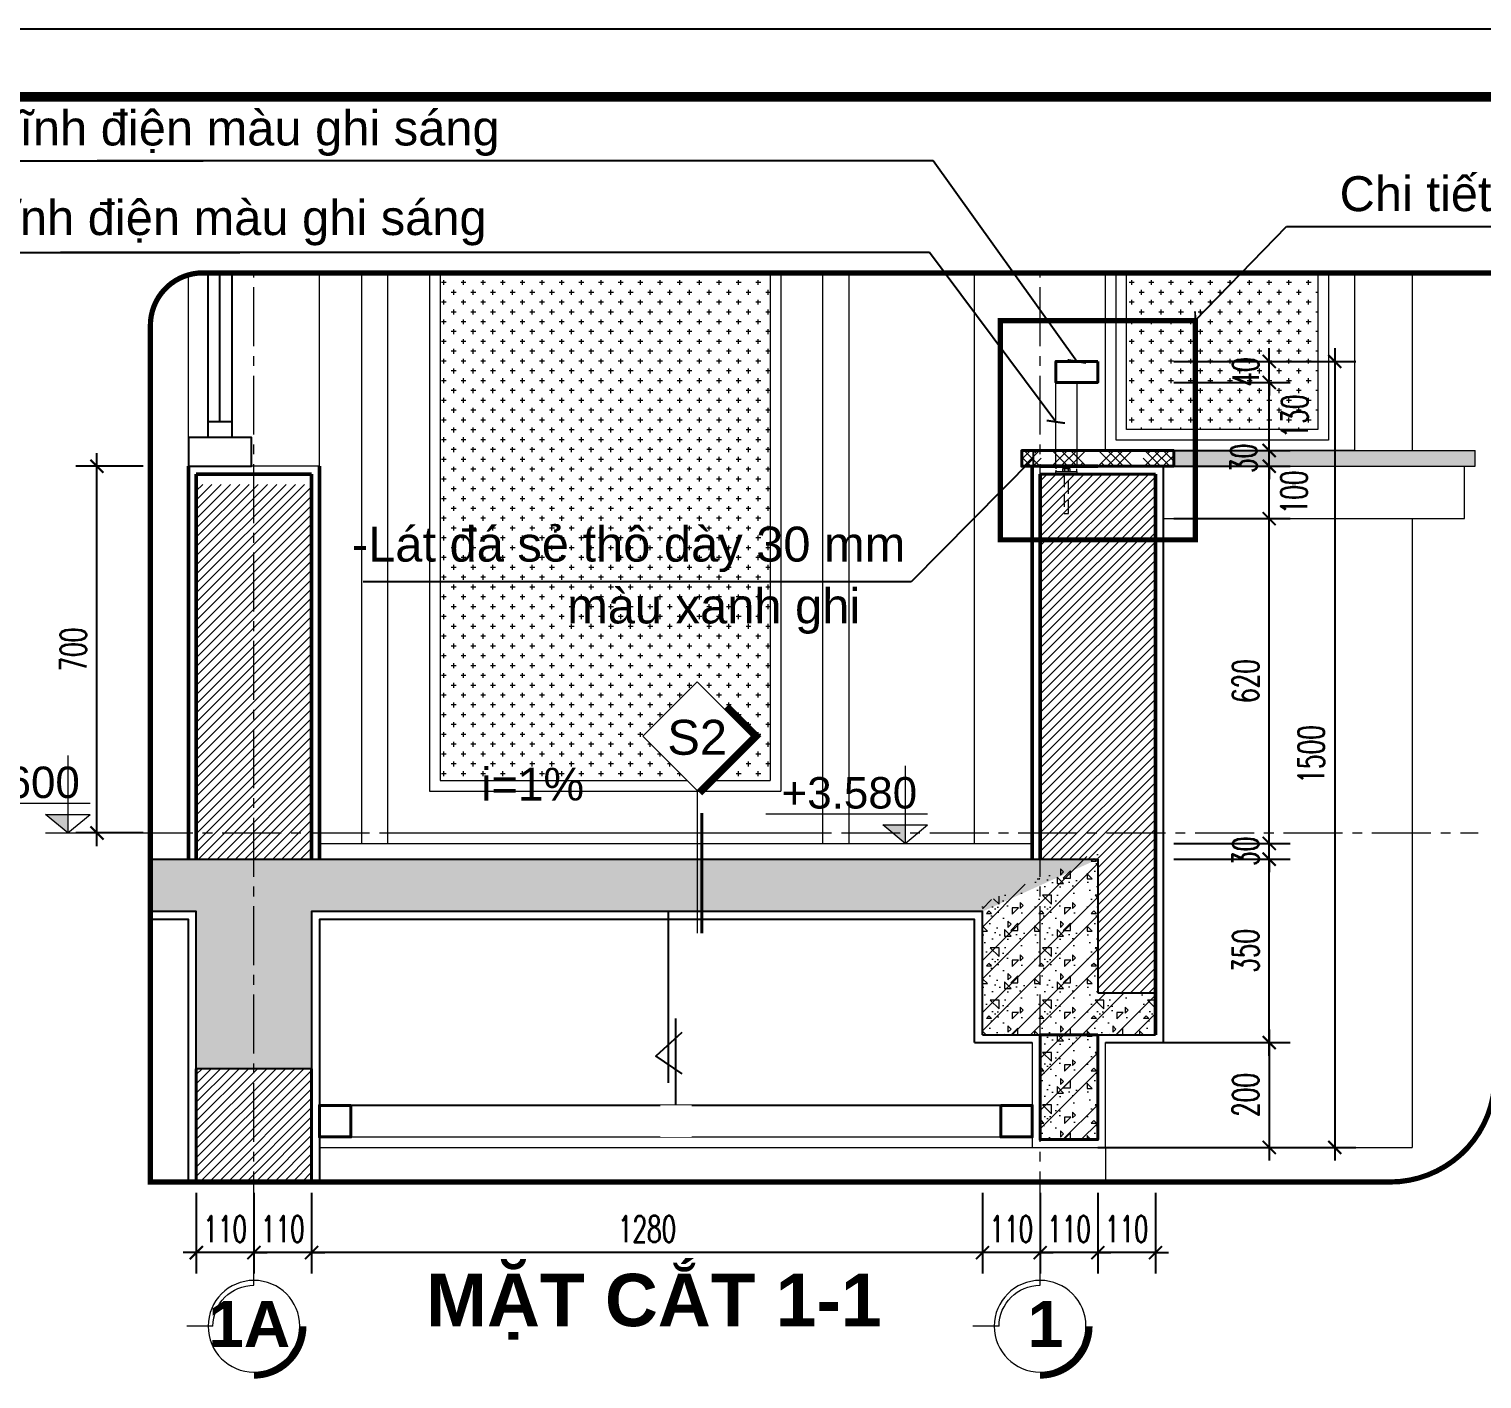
# Model space of a CAD drawing. Header units: millimetres. Extents: x -229618 to 2906, y -178063 to 96806.
# Drawn here: x -80811 to -78039, y -51577 to -49001 of the extents above; entities that cross this region are included whole.
import ezdxf
from ezdxf.enums import TextEntityAlignment as Align

# ---------------------------------------------------------------- set-up
doc = ezdxf.new("R2010")
doc.units = ezdxf.units.MM
doc.header["$LTSCALE"] = 200
doc.header["$MEASUREMENT"] = 0
doc.set_wipeout_variables(frame=1)
doc.header["$PDMODE"] = 3
doc.header["$PDSIZE"] = 50
doc.linetypes.add('CENTER2', pattern=[1.125, 0.75, -0.125, 0.125, -0.125])
doc.linetypes.add('DASHED2', pattern=[0.375, 0.25, -0.125])
doc.layers.get('0').update_dxf_attribs({"color": 95, "linetype": 'CONTINUOUS'})
doc.layers.get('DEFPOINTS').update_dxf_attribs({"linetype": 'CONTINUOUS'})
for name, color, linetype, lineweight in [('A-Glaz', 151, 'CONTINUOUS', 25), ('A-Wall', 1, 'CONTINUOUS', 50), ('cat', 1, 'CONTINUOUS', 40), ('hatch', 250, 'CONTINUOUS', 5), ('khuat', 8, 'DASHED2', 15), ('nho', 252, 'CONTINUOUS', 15), ('thay', 7, 'CONTINUOUS', 18), ('tim', 18, 'CENTER2', 9)]:
    doc.layers.add(name, color=color, linetype=linetype, lineweight=lineweight)
for name, color, linetype in [('DIM', 251, 'CONTINUOUS'), ('KHUNGTEN', 7, 'CONTINUOUS'), ('Net manh', 251, 'CONTINUOUS'), ('TEXT', 33, 'CONTINUOUS')]:
    doc.layers.add(name, color=color, linetype=linetype)
doc.layers.add('in', color=203, linetype='CONTINUOUS', lineweight=5, plot=False)
doc.styles.add('Aria H B iso', font='Vharialb_0.ttf')
doc.styles.add('Arial iso', font='vnarial_0.ttf')
doc.styles.add('Arial N  iso', font='vnarialn_0.ttf')
doc.styles.add('CHU HOA Day', font='Vharial_0.ttf')
doc.styles.add('Scale', font='vnsimli.shx', dxfattribs={"width": 0.65, "bigfont": 'bigfont.shx'})
doc.dimstyles.new('Scale', dxfattribs={"dimscale": 75, "dimtxt": 2, "dimasz": 1, "dimexe": 1.6, "dimexo": 0, "dimgap": 0.8, "dimtad": 1, "dimdec": 0, "dimzin": 0, "dimdsep": 46, "dimtxsty": 'Scale', "dimblk": 'ARCHTICK', "dimcen": 0.1, "dimdle": 1, "dimclrd": 256, "dimclre": 256, "dimclrt": 3, "dimadec": 0, "dimazin": 0, "dimtfac": 1, "dimtdec": 0, "dimtix": 1, "dimtmove": 2, "dimatfit": 3, "dimldrblk": 'ARCHTICK', "dimfxl": 0, "dimtolj": 1, "dimtzin": 0, "dimarcsym": 0})
pattern_1 = [(0, (83.29, 12.83), (0, 100), [0, -100]), (0, (12.65, 56.06), (0, 100), [0, -100]), (0, (15.78, 38.46), (0, 100), [0, -100]), (0, (51, 46.67), (0, 100), [0, -100]), (0, (32.02, 75.43), (0, 100), [0, -100]), (0, (26.93, 62.72), (0, 100), [0, -100]), (0, (35.94, 84.04), (0, 100), [0, -100]), (0, (22.04, 92.45), (0, 100), [0, -100]), (0, (41.22, 70.54), (0, 100), [0, -100]), (0, (9.13, 70.93), (0, 100), [0, -100]), (0, (73.12, 71.32), (0, 100), [0, -100]), (0, (87.6, 74.06), (0, 100), [0, -100]), (0, (80.16, 63.89), (0, 100), [0, -100]), (0, (82.32, 50.2), (0, 100), [0, -100]), (0, (56.29, 62.13), (0, 100), [0, -100]), (0, (55.51, 34.55), (0, 100), [0, -100]), (0, (55.51, 25.94), (0, 100), [0, -100]), (0, (8.15, 23.98), (0, 100), [0, -100]), (0, (47.68, 35.72), (0, 100), [0, -100]), (0, (48.07, 2.46), (0, 100), [0, -100]), (0, (37.31, 23.79), (0, 100), [0, -100]), (0, (38.09, 14), (0, 100), [0, -100]), (0, (25.17, 6.77), (0, 100), [0, -100]), (0, (31.83, 20.07), (0, 100), [0, -100]), (0, (27.13, 24.18), (0, 100), [0, -100]), (45, (79.99, 21.105), (8e-15, 100.00003), [8, -133.4214]), (135, (85.65, 26.76), (-100.00003, 8e-15), [8, -133.4214]), (270, (79.99, 32.42), (100, -2e-14), [11.3137, -88.6863]), (180, (76.52, 22.38), (-1e-14, -100), [12, -88]), (270, (64.52, 22.38), (100, -2e-14), [12, -88]), (45, (64.52, 10.38), (8e-15, 100.00003), [16.9706, -124.4508]), (90, (39.51, 29.29), (-100, 6e-15), [16.8, -83.2]), (180, (39.51, 46.09), (-1e-14, -100), [16.8, -83.2]), (315, (22.714, 46.095), (100.00003, -2e-14), [23.7588, -117.6626]), (135, (25.28, 11.31), (-100.00003, 8e-15), [7, -134.4214]), (225, (20.33, 16.26), (-2e-14, -100.00003), [7, -134.4214]), (0, (15.38, 11.31), (0, 100), [9.8995, -90.1005]), (0, (61.83, 78.92), (0, 100), [13.75, -86.25]), (90, (75.58, 78.92), (-100, 6e-15), [13.75, -86.25]), (225, (75.584, 92.67), (-2e-14, -100.00003), [19.4454, -121.9759]), (270, (50.27, 80.91), (100, -2e-14), [12.5, -87.5]), (0, (50.27, 68.41), (0, 100), [12.5, -87.5]), (135, (62.77, 68.41), (-100.00003, 8e-15), [17.6777, -123.7437]), (45, (56.63, 84.76), (8e-15, 100.00003), [8.5, -132.9214]), (135, (62.64, 90.77), (-100.00003, 8e-15), [8.5, -132.9214]), (270, (56.63, 96.78), (100, -2e-14), [12.0208, -87.9792]), (135, (17.366, 77.56), (-100.00003, 8e-15), [14.1421, -127.2792]), (0, (7.37, 77.56), (0, 100), [10, -90]), (270, (7.37, 87.56), (100, -2e-14), [10, -90]), (45, (0, 0), (-49.497475, 49.497475), []), (45, (35, 0), (-49.497475, 49.497475), [])]
pattern_2 = [(45, (9238.146, 4528.038), (-8.8388348, 8.8388348), [])]
pattern_3 = [(180, (-185821.286, 60821.896), (-18.75, 18.75), [9.375, -28.125]), (90, (-185825.974, 60817.208), (18.75, 18.75), [9.375, -28.125])]

# ---------------------------------------------------------------- blocks, each defined once
blk = doc.blocks.new('KhungA3')
at = {"layer": 'DEFPOINTS', "color": 8}
blk.add_lwpolyline([(-3.74, 3.81), (416.31, 3.81), (416.31, 300.81), (-3.74, 300.81)], close=True, dxfattribs=at)
at = {"layer": 'KHUNGTEN', "color": 4, "const_width": 0.724}
blk.add_lwpolyline([(7.54, 8.99), (411.13, 8.99), (411.13, 295.64), (7.54, 295.64)], close=True, dxfattribs=at)
blk = doc.blocks.new('kyhieu1')
at = {"layer": 'cat', "ltscale": 600}
blk.add_line((27.5, -131), (27.5, -816.6), dxfattribs=at)
at = {"color": 15, "linetype": 'Continuous'}
blk.add_wipeout([(0, 0), (311.1, 311.1), (0, 622.3), (-311.1, 311.1)], dxfattribs=at).dxf.layer = 'thay'
at = {"linetype": 'Continuous'}
blk.add_wipeout([(0, 622.3), (-311.1, 311.1), (0, 0), (311.1, 311.1)], dxfattribs=at).dxf.layer = 'DIM'
at = {"layer": 'thay', "ltscale": 600}
blk.add_line((0, 0), (0, -816.6), dxfattribs=at)
at = {"layer": 'thay', "color": 15, "linetype": 'Continuous'}
blk.add_lwpolyline([(0, 0), (311.1, 311.1), (0, 622.3), (-311.1, 311.1)], close=True, dxfattribs=at)
at = {"layer": 'thay', "color": 1, "linetype": 'Continuous', "const_width": 40}
blk.add_lwpolyline([(14.1, -14.1), (339.4, 311.1), (169.7, 480.8)], dxfattribs=at)
at = {"layer": 'TEXT', "style": 'CHU HOA Day'}
blk.add_attdef('N1', text='', height=200, dxfattribs=at).set_placement((0, 304.1), align=Align.MIDDLE)
blk = doc.blocks.new('cao do')
at = {"layer": 'thay'}
for p, q in [((0, 444.6), (0, 0)), ((798.2, 170.2), (-128.3, 170.2)), ((0, 0), (-127.9, 106.1)), ((127.9, 106.1), (-127.9, 106.1)), ((0, 0), (127.9, 106.1))]:
    blk.add_line(p, q, dxfattribs=at)
at = {"layer": 'thay', "ltscale": 600}
blk.add_line((128.3, 0), (-128.3, 0), dxfattribs=at)
at = {"layer": 'thay', "color": 150, "ltscale": 600}
blk.add_solid([(0, 0), (0, 106.1), (127.9, 106.1)], dxfattribs=at)
at = {"layer": 'TEXT', "style": 'Arial N  iso'}
blk.add_attdef('%%P0.000', text='', height=200, dxfattribs=at).set_placement((69.5, 290), align=Align.MIDDLE_LEFT)
blk = doc.blocks.new('_ArchTick')
at = {"color": 0, "linetype": 'ByBlock', "const_width": 0.15}
blk.add_lwpolyline([(-0.5, -0.5), (0.5, 0.5)], dxfattribs=at)
blk = doc.blocks.new('*D2703')
at = {"layer": 'DEFPOINTS', "color": 0}
for p in [(-78627.1, -50584.9), (-78444.9, -50584.9), (-78647, -50934.9)]:
    blk.add_point(p, dxfattribs=at)
at = {"layer": 'DIM', "lineweight": -2}
for p, q in [((-78444.9, -50959.9), (-78444.9, -50559.9)), ((-78627.1, -50584.9), (-78404.9, -50584.9)), ((-78647, -50934.9), (-78404.9, -50934.9))]:
    blk.add_line(p, q, dxfattribs=at)
at = {"layer": 'DIM', "lineweight": -2, "xscale": 25, "yscale": 25, "zscale": 25}
for p, rotation in [((-78444.9, -50584.9), 90), ((-78444.9, -50934.9), 270)]:
    blk.add_blockref('_ArchTick', p, dxfattribs=dict(at, rotation=rotation))
at = {"layer": 'DIM', "color": 3, "insert": (-78489.9, -50759.9), "char_height": 50, "attachment_point": 5, "rotation": 90, "style": 'Scale'}
blk.add_mtext('\\A1;350', dxfattribs=at)
blk = doc.blocks.new('*D2704')
at = {"layer": 'DEFPOINTS', "color": 0}
for p in [(-78627.1, -50554.9), (-78444.9, -50554.9), (-78627.1, -50584.9)]:
    blk.add_point(p, dxfattribs=at)
at = {"layer": 'DIM', "lineweight": -2}
for p, q in [((-78444.9, -50554.9), (-78444.9, -50529.9)), ((-78627.1, -50554.9), (-78404.9, -50554.9)), ((-78444.9, -50584.9), (-78444.9, -50554.9)), ((-78627.1, -50584.9), (-78404.9, -50584.9)), ((-78444.9, -50584.9), (-78444.9, -50609.9))]:
    blk.add_line(p, q, dxfattribs=at)
at = {"layer": 'DIM', "lineweight": -2, "xscale": 25, "yscale": 25, "zscale": 25}
for p, rotation in [((-78444.9, -50554.9), 270), ((-78444.9, -50584.9), 90)]:
    blk.add_blockref('_ArchTick', p, dxfattribs=dict(at, rotation=rotation))
at = {"layer": 'DIM', "color": 3, "insert": (-78489.9, -50569.9), "char_height": 50, "attachment_point": 5, "rotation": 90, "style": 'Scale'}
blk.add_mtext('\\A1;30', dxfattribs=at)
blk = doc.blocks.new('*D2705')
at = {"layer": 'DEFPOINTS', "color": 0}
for p in [(-78627.1, -49934.9), (-78444.9, -49934.9), (-78627.1, -50554.9)]:
    blk.add_point(p, dxfattribs=at)
at = {"layer": 'DIM', "lineweight": -2}
for p, q in [((-78444.9, -50579.9), (-78444.9, -49909.9)), ((-78627.1, -49934.9), (-78404.9, -49934.9)), ((-78627.1, -50554.9), (-78404.9, -50554.9))]:
    blk.add_line(p, q, dxfattribs=at)
at = {"layer": 'DIM', "lineweight": -2, "xscale": 25, "yscale": 25, "zscale": 25}
for p, rotation in [((-78444.9, -49934.9), 90), ((-78444.9, -50554.9), 270)]:
    blk.add_blockref('_ArchTick', p, dxfattribs=dict(at, rotation=rotation))
at = {"layer": 'DIM', "color": 3, "insert": (-78489.9, -50244.9), "char_height": 50, "attachment_point": 5, "rotation": 90, "style": 'Scale'}
blk.add_mtext('\\A1;620', dxfattribs=at)
blk = doc.blocks.new('*D2706')
at = {"layer": 'DEFPOINTS', "color": 0}
for p in [(-78627.1, -49834.9), (-78444.9, -49834.9), (-78627.1, -49934.9)]:
    blk.add_point(p, dxfattribs=at)
at = {"layer": 'DIM', "lineweight": -2}
for p, q in [((-78444.9, -49959.9), (-78444.9, -49809.9)), ((-78627.1, -49834.9), (-78404.9, -49834.9)), ((-78627.1, -49934.9), (-78404.9, -49934.9))]:
    blk.add_line(p, q, dxfattribs=at)
at = {"layer": 'DIM', "lineweight": -2, "xscale": 25, "yscale": 25, "zscale": 25}
for p, rotation in [((-78444.9, -49834.9), 90), ((-78444.9, -49934.9), 270)]:
    blk.add_blockref('_ArchTick', p, dxfattribs=dict(at, rotation=rotation))
at = {"layer": 'DIM', "color": 3, "insert": (-78397.7, -49884.9), "char_height": 50, "attachment_point": 5, "rotation": 90, "style": 'Scale'}
blk.add_mtext('\\A1;100', dxfattribs=at)
blk = doc.blocks.new('*D2707')
at = {"layer": 'DEFPOINTS', "color": 0}
for p in [(-78627.1, -49804.9), (-78444.9, -49804.9), (-78627.1, -49834.9)]:
    blk.add_point(p, dxfattribs=at)
at = {"layer": 'DIM', "lineweight": -2}
for p, q in [((-78444.9, -49804.9), (-78444.9, -49779.9)), ((-78627.1, -49804.9), (-78404.9, -49804.9)), ((-78444.9, -49834.9), (-78444.9, -49804.9)), ((-78627.1, -49834.9), (-78404.9, -49834.9)), ((-78444.9, -49834.9), (-78444.9, -49859.9))]:
    blk.add_line(p, q, dxfattribs=at)
at = {"layer": 'DIM', "lineweight": -2, "xscale": 25, "yscale": 25, "zscale": 25}
for p, rotation in [((-78444.9, -49804.9), 270), ((-78444.9, -49834.9), 90)]:
    blk.add_blockref('_ArchTick', p, dxfattribs=dict(at, rotation=rotation))
at = {"layer": 'DIM', "color": 3, "insert": (-78493.8, -49819.9), "char_height": 50, "attachment_point": 5, "rotation": 90, "style": 'Scale'}
blk.add_mtext('\\A1;30', dxfattribs=at)
blk = doc.blocks.new('*D2708')
at = {"layer": 'DEFPOINTS', "color": 0}
for p in [(-78627.1, -49674.9), (-78444.9, -49674.9), (-78627.1, -49804.9)]:
    blk.add_point(p, dxfattribs=at)
at = {"layer": 'DIM', "lineweight": -2}
for p, q in [((-78627.1, -49674.9), (-78404.9, -49674.9)), ((-78444.9, -49829.9), (-78444.9, -49649.9)), ((-78627.1, -49804.9), (-78404.9, -49804.9))]:
    blk.add_line(p, q, dxfattribs=at)
at = {"layer": 'DIM', "lineweight": -2, "xscale": 25, "yscale": 25, "zscale": 25}
for p, rotation in [((-78444.9, -49674.9), 90), ((-78444.9, -49804.9), 270)]:
    blk.add_blockref('_ArchTick', p, dxfattribs=dict(at, rotation=rotation))
at = {"layer": 'DIM', "color": 3, "insert": (-78396.2, -49739.9), "char_height": 50, "attachment_point": 5, "rotation": 90, "style": 'Scale'}
blk.add_mtext('\\A1;130', dxfattribs=at)
blk = doc.blocks.new('*D2709')
at = {"layer": 'DEFPOINTS', "color": 0}
for p in [(-78627.1, -49634.9), (-78444.9, -49634.9), (-78627.1, -49674.9)]:
    blk.add_point(p, dxfattribs=at)
at = {"layer": 'DIM', "lineweight": -2}
for p, q in [((-78444.9, -49634.9), (-78444.9, -49609.9)), ((-78627.1, -49634.9), (-78404.9, -49634.9)), ((-78444.9, -49674.9), (-78444.9, -49634.9)), ((-78627.1, -49674.9), (-78404.9, -49674.9)), ((-78444.9, -49674.9), (-78444.9, -49699.9))]:
    blk.add_line(p, q, dxfattribs=at)
at = {"layer": 'DIM', "lineweight": -2, "xscale": 25, "yscale": 25, "zscale": 25}
for p, rotation in [((-78444.9, -49634.9), 270), ((-78444.9, -49674.9), 90)]:
    blk.add_blockref('_ArchTick', p, dxfattribs=dict(at, rotation=rotation))
at = {"layer": 'DIM', "color": 3, "insert": (-78489.9, -49654.9), "char_height": 50, "attachment_point": 5, "rotation": 90, "style": 'Scale'}
blk.add_mtext('\\A1;40', dxfattribs=at)
blk = doc.blocks.new('*D2710')
at = {"layer": 'DEFPOINTS', "color": 0}
for p in [(-78627.1, -49634.9), (-78627.1, -51134.9), (-78319.9, -51134.9)]:
    blk.add_point(p, dxfattribs=at)
at = {"layer": 'DIM', "lineweight": -2}
for p, q in [((-78319.9, -49609.9), (-78319.9, -51159.9)), ((-78627.1, -49634.9), (-78279.9, -49634.9)), ((-78627.1, -51134.9), (-78279.9, -51134.9))]:
    blk.add_line(p, q, dxfattribs=at)
at = {"layer": 'DIM', "lineweight": -2, "xscale": 25, "yscale": 25, "zscale": 25}
for p, rotation in [((-78319.9, -49634.9), 90), ((-78319.9, -51134.9), 270)]:
    blk.add_blockref('_ArchTick', p, dxfattribs=dict(at, rotation=rotation))
at = {"layer": 'DIM', "color": 3, "insert": (-78364.9, -50384.9), "char_height": 50, "attachment_point": 5, "rotation": 90, "style": 'Scale'}
blk.add_mtext('\\A1;1500', dxfattribs=at)
blk = doc.blocks.new('*D2711')
at = {"layer": 'DEFPOINTS', "color": 0}
for p in [(-78772, -51221.7), (-78662, -51221.7), (-78772, -51335.8)]:
    blk.add_point(p, dxfattribs=at)
at = {"layer": 'DIM', "lineweight": -2}
for p, q in [((-78772, -51221.7), (-78772, -51375.8)), ((-78662, -51221.7), (-78662, -51375.8)), ((-78772, -51335.8), (-78797, -51335.8)), ((-78662, -51335.8), (-78772, -51335.8)), ((-78662, -51335.8), (-78637, -51335.8))]:
    blk.add_line(p, q, dxfattribs=at)
at = {"layer": 'DIM', "lineweight": -2, "xscale": 25, "yscale": 25, "zscale": 25}
blk.add_blockref('_ArchTick', (-78772, -51335.8), dxfattribs=at)
at = {"layer": 'DIM', "lineweight": -2, "xscale": 25, "yscale": 25, "zscale": 25, "rotation": 180}
blk.add_blockref('_ArchTick', (-78662, -51335.8), dxfattribs=at)
at = {"layer": 'DIM', "color": 3, "insert": (-78717, -51290.8), "char_height": 50, "attachment_point": 5, "style": 'Scale'}
blk.add_mtext('\\A1;110', dxfattribs=at)
blk = doc.blocks.new('*D2712')
at = {"layer": 'DEFPOINTS', "color": 0}
for p in [(-78882, -51221.7), (-78772, -51221.7), (-78882, -51335.8)]:
    blk.add_point(p, dxfattribs=at)
at = {"layer": 'DIM', "lineweight": -2}
for p, q in [((-78882, -51221.7), (-78882, -51375.8)), ((-78772, -51221.7), (-78772, -51375.8)), ((-78882, -51335.8), (-78907, -51335.8)), ((-78772, -51335.8), (-78882, -51335.8)), ((-78772, -51335.8), (-78747, -51335.8))]:
    blk.add_line(p, q, dxfattribs=at)
at = {"layer": 'DIM', "lineweight": -2, "xscale": 25, "yscale": 25, "zscale": 25}
blk.add_blockref('_ArchTick', (-78882, -51335.8), dxfattribs=at)
at = {"layer": 'DIM', "lineweight": -2, "xscale": 25, "yscale": 25, "zscale": 25, "rotation": 180}
blk.add_blockref('_ArchTick', (-78772, -51335.8), dxfattribs=at)
at = {"layer": 'DIM', "color": 3, "insert": (-78827, -51290.8), "char_height": 50, "attachment_point": 5, "style": 'Scale'}
blk.add_mtext('\\A1;110', dxfattribs=at)
blk = doc.blocks.new('*D2713')
at = {"layer": 'DEFPOINTS', "color": 0}
for p in [(-78992, -51221.7), (-78882, -51221.7), (-78992, -51335.8)]:
    blk.add_point(p, dxfattribs=at)
at = {"layer": 'DIM', "lineweight": -2}
for p, q in [((-78992, -51221.7), (-78992, -51375.8)), ((-78882, -51221.7), (-78882, -51375.8)), ((-78992, -51335.8), (-79017, -51335.8)), ((-78882, -51335.8), (-78992, -51335.8)), ((-78882, -51335.8), (-78857, -51335.8))]:
    blk.add_line(p, q, dxfattribs=at)
at = {"layer": 'DIM', "lineweight": -2, "xscale": 25, "yscale": 25, "zscale": 25}
blk.add_blockref('_ArchTick', (-78992, -51335.8), dxfattribs=at)
at = {"layer": 'DIM', "lineweight": -2, "xscale": 25, "yscale": 25, "zscale": 25, "rotation": 180}
blk.add_blockref('_ArchTick', (-78882, -51335.8), dxfattribs=at)
at = {"layer": 'DIM', "color": 3, "insert": (-78937, -51290.8), "char_height": 50, "attachment_point": 5, "style": 'Scale'}
blk.add_mtext('\\A1;110', dxfattribs=at)
blk = doc.blocks.new('*D2714')
at = {"layer": 'DEFPOINTS', "color": 0}
for p in [(-80272, -51221.7), (-78992, -51221.7), (-80272, -51335.8)]:
    blk.add_point(p, dxfattribs=at)
at = {"layer": 'DIM', "lineweight": -2}
for p, q in [((-80272, -51221.7), (-80272, -51375.8)), ((-78992, -51221.7), (-78992, -51375.8)), ((-78967, -51335.8), (-80297, -51335.8))]:
    blk.add_line(p, q, dxfattribs=at)
at = {"layer": 'DIM', "lineweight": -2, "xscale": 25, "yscale": 25, "zscale": 25, "rotation": 180}
blk.add_blockref('_ArchTick', (-80272, -51335.8), dxfattribs=at)
at = {"layer": 'DIM', "lineweight": -2, "xscale": 25, "yscale": 25, "zscale": 25}
blk.add_blockref('_ArchTick', (-78992, -51335.8), dxfattribs=at)
at = {"layer": 'DIM', "color": 3, "insert": (-79632, -51290.8), "char_height": 50, "attachment_point": 5, "style": 'Scale'}
blk.add_mtext('\\A1;1280', dxfattribs=at)
blk = doc.blocks.new('*D2715')
at = {"layer": 'DEFPOINTS', "color": 0}
for p in [(-80382, -51221.7), (-80272, -51221.7), (-80382, -51335.8)]:
    blk.add_point(p, dxfattribs=at)
at = {"layer": 'DIM', "lineweight": -2}
for p, q in [((-80382, -51221.7), (-80382, -51375.8)), ((-80272, -51221.7), (-80272, -51375.8)), ((-80382, -51335.8), (-80407, -51335.8)), ((-80272, -51335.8), (-80382, -51335.8)), ((-80272, -51335.8), (-80247, -51335.8))]:
    blk.add_line(p, q, dxfattribs=at)
at = {"layer": 'DIM', "lineweight": -2, "xscale": 25, "yscale": 25, "zscale": 25}
blk.add_blockref('_ArchTick', (-80382, -51335.8), dxfattribs=at)
at = {"layer": 'DIM', "lineweight": -2, "xscale": 25, "yscale": 25, "zscale": 25, "rotation": 180}
blk.add_blockref('_ArchTick', (-80272, -51335.8), dxfattribs=at)
at = {"layer": 'DIM', "color": 3, "insert": (-80327, -51290.8), "char_height": 50, "attachment_point": 5, "style": 'Scale'}
blk.add_mtext('\\A1;110', dxfattribs=at)
blk = doc.blocks.new('*D2716')
at = {"layer": 'DEFPOINTS', "color": 0}
for p in [(-80492, -51221.7), (-80382, -51221.7), (-80492, -51335.8)]:
    blk.add_point(p, dxfattribs=at)
at = {"layer": 'DIM', "lineweight": -2}
for p, q in [((-80492, -51221.7), (-80492, -51375.8)), ((-80382, -51221.7), (-80382, -51375.8)), ((-80492, -51335.8), (-80517, -51335.8)), ((-80382, -51335.8), (-80492, -51335.8)), ((-80382, -51335.8), (-80357, -51335.8))]:
    blk.add_line(p, q, dxfattribs=at)
at = {"layer": 'DIM', "lineweight": -2, "xscale": 25, "yscale": 25, "zscale": 25}
blk.add_blockref('_ArchTick', (-80492, -51335.8), dxfattribs=at)
at = {"layer": 'DIM', "lineweight": -2, "xscale": 25, "yscale": 25, "zscale": 25, "rotation": 180}
blk.add_blockref('_ArchTick', (-80382, -51335.8), dxfattribs=at)
at = {"layer": 'DIM', "color": 3, "insert": (-80437, -51290.8), "char_height": 50, "attachment_point": 5, "style": 'Scale'}
blk.add_mtext('\\A1;110', dxfattribs=at)
blk = doc.blocks.new('*U800')
at = {"layer": 'thay', "ltscale": 600}
for p, q in [((0, -434.9), (0, -384.9)), ((78.3, -513.2), (128.3, -513.2))]:
    blk.add_line(p, q, dxfattribs=at)
at = {"layer": 'thay', "ltscale": 600, "const_width": 12.5}
blk.add_lwpolyline([(-93.8, -513.2, 0.414214), (0, -607, 0.414214)], format="xyb", dxfattribs=at)
at = {"layer": 'thay', "ltscale": 600}
blk.add_circle((0, -513.2), 87.5, dxfattribs=at)
blk.add_arc((0, -513.2), 78.3, 0, 90, dxfattribs=at)
at = {"layer": 'TEXT', "linetype": 'Continuous', "style": 'Aria H B iso'}
blk.add_attdef('A', text='', height=87.5, dxfattribs=at).set_placement((0, -552.6), align=Align.CENTER)
blk = doc.blocks.new('*D2867')
at = {"layer": 'DEFPOINTS', "color": 0}
for p in [(-80681.6, -49834.9), (-80593.5, -49834.9), (-80593.5, -50534.9)]:
    blk.add_point(p, dxfattribs=at)
at = {"layer": 'DIM', "lineweight": -2}
for p, q in [((-80681.6, -50559.9), (-80681.6, -49809.9)), ((-80593.5, -49834.9), (-80721.6, -49834.9)), ((-80593.5, -50534.9), (-80721.6, -50534.9))]:
    blk.add_line(p, q, dxfattribs=at)
at = {"layer": 'DIM', "lineweight": -2, "xscale": 25, "yscale": 25, "zscale": 25}
for p, rotation in [((-80681.6, -49834.9), 90), ((-80681.6, -50534.9), 270)]:
    blk.add_blockref('_ArchTick', p, dxfattribs=dict(at, rotation=rotation))
at = {"layer": 'DIM', "color": 3, "insert": (-80726.6, -50184.9), "char_height": 50, "attachment_point": 5, "rotation": 90, "style": 'Scale'}
blk.add_mtext('\\A1;700', dxfattribs=at)
blk = doc.blocks.new('*D2895')
at = {"layer": 'DEFPOINTS', "color": 0}
for p in [(-78647, -50934.9), (-78772, -51134.9), (-78444.9, -51134.9)]:
    blk.add_point(p, dxfattribs=at)
at = {"layer": 'DIM', "lineweight": -2}
for p, q in [((-78444.9, -50909.9), (-78444.9, -51159.9)), ((-78647, -50934.9), (-78404.9, -50934.9)), ((-78772, -51134.9), (-78404.9, -51134.9))]:
    blk.add_line(p, q, dxfattribs=at)
at = {"layer": 'DIM', "lineweight": -2, "xscale": 25, "yscale": 25, "zscale": 25}
for p, rotation in [((-78444.9, -50934.9), 90), ((-78444.9, -51134.9), 270)]:
    blk.add_blockref('_ArchTick', p, dxfattribs=dict(at, rotation=rotation))
at = {"layer": 'DIM', "color": 3, "insert": (-78489.9, -51034.9), "char_height": 50, "attachment_point": 5, "rotation": 90, "style": 'Scale'}
blk.add_mtext('\\A1;200', dxfattribs=at)
blk = doc.blocks.new('A$C0DF06DEF')
blk.add_line((25.7, 40), (25.7, 150.8))
blk.add_lwpolyline([(33.2, 133), (0, 102.8), (33.2, 80.4)])
blk.add_wipeout([(45.7, 0), (5.7, 0), (5.7, 40), (45.7, 40)]).dxf.layer = 'cat'

msp = doc.modelspace()

# ---------------------------------------------------------------- hatches: boundary and pattern name
at = {"layer": 'hatch'}
h = msp.add_hatch(dxfattribs=at)
h.set_pattern_fill('CROSS', color=256, scale=75, style=0)
h.set_pattern_definition(pattern_3)
h.paths.add_polyline_path([(-80027, -49465.9), (-79397, -49465.9), (-79397, -50434.9), (-80027, -50434.9)])
h = msp.add_hatch(dxfattribs=at)
h.set_pattern_fill('CROSS', color=256, scale=75, style=0)
h.set_pattern_definition(pattern_3)
h.paths.add_polyline_path([(-78717, -49465.9), (-78352, -49465.9), (-78352, -49764.9), (-78717, -49764.9)])
h = msp.add_hatch(dxfattribs=at)
h.set_pattern_fill('AR-SAND', color=256, scale=5, style=0)
h.set_pattern_definition([(142.5, (-138265.751, 54026.584), (0.3149668, 9.63411885), [0, -7.6, 0, -8.5, 0, -8.125]), (172.5, (-138265.751, 54026.584), (-8.8488835, 14.1107303), [0, -4.1, 0, -6.85, 0, -2.625]), (212.5, (-138259.601, 54026.584), (-15.5707093, 0.02829527), [0, -2.5, 0, -9, 0, -11.75]), (222.5, (-138259.601, 54026.584), (-15.030633, 4.3883778), [0, -1.25, 0, -5.9, 0, -6.75])])
h.paths.add_polyline_path([(-78456.3, -49858.7), (-78456.3, -49781.1), (-78531.3, -49781.1), (-78531.3, -49858.7)], flags=9)
h.paths.add_polyline_path([(-78627, -49834.9), (-78627, -49804.9), (-78052, -49804.9), (-78052, -49834.9)])
h = msp.add_hatch(dxfattribs=at)
h.set_pattern_fill('HOUND', color=256, scale=200, angle=45, style=0)
h.set_pattern_definition([(135, (-154089.621, 10187.227), (-26.5165043, 44.1941738), [200, -100]), (45, (-154089.621, 10187.227), (-26.5165043, -44.1941738), [200, -100])])
h.paths.add_polyline_path([(-78737.1, -49804.9), (-78627, -49804.9), (-78627, -49834.9), (-78737.1, -49834.9)])
h.paths.add_polyline_path([(-78737, -49804.9), (-78737, -49834.9), (-78917, -49834.9), (-78917, -49804.9)])
h = msp.add_hatch(dxfattribs=at)
h.set_pattern_fill('ANSI31', color=256, scale=100, style=0)
h.set_pattern_definition(pattern_2)
h.paths.add_polyline_path([(-80492, -49869.9), (-80272, -49869.9), (-80272, -50584.9), (-80492, -50584.9)])
h.paths.add_polyline_path([(-80272, -51201), (-80492, -51201), (-80492, -50984.9), (-80272, -50984.9)])
h = msp.add_hatch(dxfattribs=at)
h.set_pattern_fill('ANSI31', color=256, scale=100, style=0)
h.set_pattern_definition(pattern_2)
h.paths.add_polyline_path([(-78882, -49849.9), (-78772, -49849.9), (-78772, -49934.9), (-78882, -49934.9)])
h.paths.add_polyline_path([(-78882, -50584.9), (-78882, -49934.9), (-78772, -49934.9), (-78772, -50584.9)])
h.paths.add_polyline_path([(-78662, -50839.9), (-78772, -50839.9), (-78772, -49849.9), (-78662, -49849.9)])
h = msp.add_hatch(dxfattribs=at)
h.set_pattern_fill('BT', color=256, scale=100, style=0)
h.set_pattern_definition(pattern_1)
h.paths.add_polyline_path([(-80272, -50984.9), (-80492, -50984.9), (-80492, -50684.9), (-80272, -50684.9)])
h.paths.add_polyline_path([(-80579.6, -50684.9), (-80579.6, -50584.9), (-78772, -50584.9), (-78992, -50684.9)])
h = msp.add_hatch(dxfattribs=at)
h.set_pattern_fill('BT', color=256, scale=100, style=0)
h.set_pattern_definition(pattern_1)
h.paths.add_polyline_path([(-78882, -50969.9), (-78772, -50969.9), (-78772, -51119.9), (-78882, -51119.9)])
h.paths.add_polyline_path([(-78882, -50919.9), (-78992, -50919.9), (-78992, -50669.9), (-78772, -50569.9), (-78772, -50969.9), (-78882, -50969.9)])
h.paths.add_polyline_path([(-78772, -50839.9), (-78662, -50839.9), (-78662, -50919.9), (-78772, -50919.9)])

# ---------------------------------------------------------------- linework, layer by layer
at = {"layer": 'A-Glaz', "color": 151, "linetype": 'Continuous', "lineweight": 25}
for p, q in [((-80447, -49749.9), (-80447, -49465.9)), ((-80424.5, -49749.9), (-80469.5, -49749.9))]:
    msp.add_line(p, q, dxfattribs=at)
msp.add_lwpolyline([(-80424.5, -49465.9), (-80424.5, -49779.9), (-80469.5, -49779.9), (-80469.5, -49465.9)], dxfattribs=at)
msp.add_lwpolyline([(-80507, -49779.9), (-80507, -49834.9), (-80387, -49834.9), (-80387, -49779.9)], close=True, dxfattribs=at)
at = {"layer": 'A-Wall', "color": 1, "linetype": 'Continuous', "lineweight": 50}
for p, q in [((-78882, -49834.9), (-78772, -49834.9)), ((-80492, -49849.9), (-80272, -49849.9)), ((-80492, -50584.9), (-80492, -49849.9)), ((-80272, -49849.9), (-80272, -50584.9)), ((-78882, -50584.9), (-78882, -49849.9)), ((-78662, -49849.9), (-78662, -50919.9))]:
    msp.add_line(p, q, dxfattribs=at)
at = {"layer": 'cat'}
for p, q in [((-78662, -49849.9), (-78882, -49849.9)), ((-80492, -50984.9), (-80492, -51201)), ((-80272, -50984.9), (-80272, -51201))]:
    msp.add_line(p, q, dxfattribs=at)
at = {"layer": 'cat', "lineweight": -3}
for p, q in [((-80579.6, -50584.9), (-78772, -50584.9)), ((-78772, -50839.9), (-78662, -50839.9)), ((-78992, -50919.9), (-78662, -50919.9))]:
    msp.add_line(p, q, dxfattribs=at)
at = {"layer": 'cat'}
for points in [[(-78772, -49634.9), (-78852, -49634.9), (-78852, -49674.9), (-78772, -49674.9)], [(-78627, -49834.9), (-78917, -49834.9), (-78917, -49804.9), (-78627, -49804.9)], [(-78772, -50919.9), (-78882, -50919.9), (-78882, -51119.9), (-78772, -51119.9)], [(-80197, -51054.9), (-80257, -51054.9), (-80257, -51114.9), (-80197, -51114.9)], [(-78957, -51054.9), (-78897, -51054.9), (-78897, -51114.9), (-78957, -51114.9)]]:
    msp.add_lwpolyline(points, close=True, dxfattribs=at)
at = {"layer": 'cat', "lineweight": -3}
for points in [[(-78772, -50584.9), (-78772, -50839.9)], [(-78992, -50919.9), (-78992, -50684.9), (-80272, -50684.9), (-80272, -50984.9), (-80492, -50984.9), (-80492, -50684.9), (-80579.6, -50684.9)], [(-78772, -51119.9), (-78882, -51119.9)]]:
    msp.add_lwpolyline(points, dxfattribs=at)
at = {"layer": 'hatch'}
for p, q in [((-80027, -49465.9), (-80027, -50434.9)), ((-79397, -49465.9), (-79397, -50434.9)), ((-80257, -49834.9), (-80507, -49834.9))]:
    msp.add_line(p, q, dxfattribs=at)
at = {"layer": 'hatch', "linetype": 'Continuous'}
for p, q in [((-78717, -49764.9), (-78717, -49465.9)), ((-80027, -50434.9), (-79397, -50434.9))]:
    msp.add_line(p, q, dxfattribs=at)
at = {"layer": 'hatch', "linetype": 'Continuous', "lineweight": 50}
for p, q in [((-80507, -50584.9), (-80507, -49834.9)), ((-80257, -49834.9), (-80257, -50584.9)), ((-78897, -50584.9), (-78897, -49834.9))]:
    msp.add_line(p, q, dxfattribs=at)
at = {"layer": 'hatch', "lineweight": -3}
for p, q in [((-79007, -50934.9), (-78897, -50934.9)), ((-78757, -50934.9), (-78647, -50934.9))]:
    msp.add_line(p, q, dxfattribs=at)
at = {"layer": 'hatch', "linetype": 'Continuous'}
msp.add_lwpolyline([(-78352, -49465.9), (-78352, -49764.9), (-78717, -49764.9)], dxfattribs=at)
at = {"layer": 'hatch', "linetype": 'Continuous', "lineweight": -3}
for points in [[(-78647, -49834.9), (-78647, -50934.9)], [(-80507, -51201), (-80507, -50699.9), (-80579.6, -50699.9)], [(-79007, -50934.9), (-79007, -50699.9), (-80257, -50699.9), (-80257, -51201)]]:
    msp.add_lwpolyline(points, dxfattribs=at)
at = {"layer": 'hatch'}
msp.add_lwpolyline([(-78897, -50934.9), (-78897, -51134.9), (-78757, -51134.9), (-78757, -50934.9)], dxfattribs=at)
at = {"layer": 'in'}
msp.add_lwpolyline([(-84422.3, -49000.5), (-73921.2, -49000.5), (-73921.2, -56425.5), (-84422.3, -56425.5)], close=True, dxfattribs=at)
at = {"layer": 'khuat', "color": 5, "const_width": 10}
msp.add_lwpolyline([(-78014.4, -49465.9), (-80479.6, -49465.9, 0.414214), (-80579.6, -49565.9), (-80579.6, -51201), (-78214.4, -51201, 0.414214), (-78014.4, -51001)], format="xyb", close=True, dxfattribs=at)
msp.add_lwpolyline([(-78586, -49556.9), (-78957.9, -49556.9), (-78957.9, -49975.4), (-78586, -49975.4)], close=True, dxfattribs=at)
at = {"layer": 'khuat', "ltscale": 0.1}
msp.add_lwpolyline([(-78812, -49834.9), (-78852, -49834.9), (-78852, -49844.9), (-78812, -49844.9)], close=True, dxfattribs=at)
at = {"layer": 'khuat', "ltscale": 0.5}
msp.add_lwpolyline([(-78836, -49924.9), (-78828, -49924.9), (-78828, -49849.9), (-78836, -49849.9)], close=True, dxfattribs=at)
at = {"layer": 'Net manh'}
msp.add_line((-78897, -51054.9), (-80257, -51054.9), dxfattribs=at)
at = {"layer": 'nho'}
for p, q in [((-80127, -49465.9), (-80127, -50554.9)), ((-80047, -49465.9), (-80047, -50454.9)), ((-79377, -49465.9), (-79377, -50454.9)), ((-79297, -49465.9), (-79297, -50554.9))]:
    msp.add_line(p, q, dxfattribs=at)
at = {"layer": 'nho', "linetype": 'Continuous'}
for p, q in [((-78737, -49784.9), (-78737, -49465.9)), ((-80047, -50454.9), (-79377, -50454.9))]:
    msp.add_line(p, q, dxfattribs=at)
for points in [[(-78332, -49465.9), (-78332, -49784.9), (-78737, -49784.9)], [(-78282, -49465.9), (-78282, -49804.9), (-78717, -49804.9)]]:
    msp.add_lwpolyline(points, dxfattribs=at)
at = {"layer": 'thay'}
for p, q in [((-80507, -49834.9), (-80507, -49465.9)), ((-80257, -49834.9), (-80257, -49465.9)), ((-80177, -49465.9), (-80177, -50554.9)), ((-79247, -49465.9), (-79247, -50554.9)), ((-79007, -50554.9), (-79007, -49465.9)), ((-78757, -49804.9), (-78757, -49465.9)), ((-78839.5, -49840.9), (-78839.5, -49844.9)), ((-78825.4, -49839.9), (-78838.5, -49839.9)), ((-78835.7, -49840.9), (-78835.7, -49844.9)), ((-78828.2, -49840.9), (-78828.2, -49844.9)), ((-78824.5, -49844.9), (-78824.5, -49840.9)), ((-78824.5, -49844.9), (-78839.5, -49844.9)), ((-78757, -51134.9), (-78757, -51201))]:
    msp.add_line(p, q, dxfattribs=at)
at = {"layer": 'thay', "linetype": 'Continuous'}
for p, q in [((-78282, -49465.9), (-78282, -49804.9)), ((-78172, -49465.9), (-78172, -49804.9)), ((-78627, -49804.9), (-78052, -49804.9)), ((-78052, -49834.9), (-78052, -49804.9)), ((-78627, -49834.9), (-78052, -49834.9)), ((-78072, -49934.9), (-78072, -49834.9)), ((-78647, -49934.9), (-78072, -49934.9)), ((-78172, -49934.9), (-78172, -51134.9)), ((-80579.6, -50534.9), (-80507, -50534.9)), ((-80127, -50534.9), (-79297, -50534.9)), ((-80257, -51114.9), (-78897, -51114.9)), ((-80257, -51134.9), (-78897, -51134.9)), ((-78647, -51134.9), (-78172, -51134.9))]:
    msp.add_line(p, q, dxfattribs=at)
at = {"layer": 'thay'}
for points in [[(-78812, -49834.9), (-78852, -49834.9), (-78852, -49674.9), (-78812, -49674.9)], [(-78812, -49849.9), (-78852, -49849.9), (-78852, -49844.9), (-78812, -49844.9)]]:
    msp.add_lwpolyline(points, close=True, dxfattribs=at)
at = {"layer": 'thay', "linetype": 'Continuous'}
msp.add_lwpolyline([(-79670.2, -50494.5, 0, 23.8, 0), (-79734.9, -50494.5, 0, 0, 0), (-79952.7, -50494.5, 0, 0, 0)], format="xyseb", dxfattribs=at)
at = {"layer": 'thay'}
for centre, start, end in [((-78838.5, -49840.9), 90, 180), ((-78836.7, -49840.9), 0, 90), ((-78834.7, -49840.9), 90, 180), ((-78829.2, -49840.9), 0, 90), ((-78827.2, -49840.9), 90, 180), ((-78825.4, -49840.9), 0, 90)]:
    msp.add_arc(centre, 0.994, start, end, dxfattribs=at)
at = {"layer": 'tim', "ltscale": 0.75}
for p, q in [((-80382, -51293.4), (-80382, -49465.9)), ((-78882, -51293.4), (-78882, -49465.9)), ((-80611.3, -50534.9), (-78046.1, -50534.9))]:
    msp.add_line(p, q, dxfattribs=at)

# ---------------------------------------------------------------- block references
at = {"layer": 'hatch'}
ref = msp.add_blockref('*U800', (-80382, -50963.1), dxfattribs=dict(at, xscale=-1))
ref.add_attrib('A', '1a', dxfattribs={"layer": 'TEXT', "linetype": 'Continuous', "height": 87.5, "style": 'Aria H B iso'}).set_placement((-80391.1, -51515.7), align=Align.CENTER)
ref = msp.add_blockref('*U800', (-78882, -50963.1), dxfattribs=dict(at, xscale=-1))
ref.add_attrib('A', '1', dxfattribs={"layer": 'TEXT', "linetype": 'Continuous', "height": 87.5, "style": 'Aria H B iso'}).set_placement((-78871.7, -51515.7), align=Align.CENTER)
at = {"layer": 'KHUNGTEN', "xscale": 25, "yscale": 25, "zscale": 25.00000000000008}
msp.add_blockref('KhungA3', (-84328.8, -56520.9), dxfattribs=at)
at = {"layer": 'thay', "linetype": 'Continuous'}
ref = msp.add_blockref('cao do', (-80737.2, -50534.9), dxfattribs=dict(at, xscale=-0.3333333333139308, yscale=0.3333333333139308, zscale=0.3333333333333333))
ref.add_attrib('%%P0.000', '+3.600', dxfattribs={"layer": 'TEXT', "height": 60, "style": 'Arial N  iso'}).set_placement((-80972.9, -50438.2), align=Align.MIDDLE_LEFT)

# ---------------------------------------------------------------- texts
at = {"layer": 'TEXT', "style": 'Arial iso'}
for s, height, p in [('ThÐp hép 40x80 s¬n tÜnh ®iÖn mµu ghi s¸ng', 66.667, (-81739.8, -49222.7)), ('Chi tiÕt lan can', 66.667, (-78310.6, -49348.1)), ('ThÐp hép 40x40 s¬n tÜnh ®iÖn mµu ghi s¸ng', 66.667, (-81764.6, -49393.7)), ('-L¸t ®¸ sÎ th« dµy 30 mm', 66.667, (-80195.1, -50016.9)), ('mµu xanh ghi', 66.667, (-79784.4, -50134.9)), ('i=1%%%', 62.5, (-79948.6, -50472.9))]:
    msp.add_text(s, height=height, dxfattribs=at).set_placement(p)
at = {"layer": 'TEXT', "style": 'Aria H B iso'}
msp.add_text('mÆt c¾t 1-1', height=100, dxfattribs=at).set_placement((-79619.1, -51476.2), align=Align.CENTER)

# ---------------------------------------------------------------- dimensions: what is measured, and where the dimension line sits
at = {"layer": 'DIM'}
for base, p1, p2, angle, picture, middle in [((-78444.9, -49634.9), (-78627.1, -49674.9), (-78627.1, -49634.9), 90, '*D2709', (-78489.9, -49654.9)), ((-78319.9, -51134.9), (-78627.1, -49634.9), (-78627.1, -51134.9), 90, '*D2710', (-78364.9, -50384.9)), ((-80681.6, -49834.9), (-80593.5, -50534.9), (-80593.5, -49834.9), 90, '*D2867', (-80726.6, -50184.9)), ((-78444.9, -49934.9), (-78627.1, -50554.9), (-78627.1, -49934.9), 90, '*D2705', (-78489.9, -50244.9)), ((-78444.9, -50554.9), (-78627.1, -50584.9), (-78627.1, -50554.9), 90, '*D2704', (-78489.9, -50569.9)), ((-78444.9, -50584.9), (-78647, -50934.9), (-78627.1, -50584.9), 90, '*D2703', (-78489.9, -50759.9)), ((-78444.9, -51134.9), (-78647, -50934.9), (-78772, -51134.9), 90, '*D2895', (-78489.9, -51034.9)), ((-80492, -51335.8), (-80382, -51221.7), (-80492, -51221.7), 180, '*D2716', (-80437, -51290.8)), ((-80382, -51335.8), (-80272, -51221.7), (-80382, -51221.7), 180, '*D2715', (-80327, -51290.8)), ((-80272, -51335.8), (-78992, -51221.7), (-80272, -51221.7), 180, '*D2714', (-79632, -51290.8)), ((-78992, -51335.8), (-78882, -51221.7), (-78992, -51221.7), 180, '*D2713', (-78937, -51290.8)), ((-78882, -51335.8), (-78772, -51221.7), (-78882, -51221.7), 180, '*D2712', (-78827, -51290.8)), ((-78772, -51335.8), (-78662, -51221.7), (-78772, -51221.7), 180, '*D2711', (-78717, -51290.8))]:
    dim = msp.add_linear_dim(base=base, p1=p1, p2=p2, angle=angle, dimstyle='Scale', override={"dimscale": 25}, dxfattribs=at)
    dim.commit()
    dim.dimension.update_dxf_attribs({"geometry": picture, "text_midpoint": middle})
for base, p1, p2, picture, middle in [((-78444.9, -49674.9), (-78627.1, -49804.9), (-78627.1, -49674.9), '*D2708', (-78396.2, -49739.9)), ((-78444.9, -49804.9), (-78627.1, -49834.9), (-78627.1, -49804.9), '*D2707', (-78493.8, -49819.9)), ((-78444.9, -49834.9), (-78627.1, -49934.9), (-78627.1, -49834.9), '*D2706', (-78397.7, -49884.9))]:
    dim = msp.add_linear_dim(base=base, p1=p1, p2=p2, angle=90, dimstyle='Scale', override={"dimscale": 25}, dxfattribs=at)
    dim.commit()
    dim.dimension.update_dxf_attribs({"geometry": picture, "text_midpoint": middle, "dimtype": 160})

# ---------------------------------------------------------------- leaders
for points, override in [([(-83672.2, -49634.9), (-83397.8, -49252), (-80479.1, -49252)], {"dimscale": 25}), ([(-78812, -49634.9), (-79086.3, -49252), (-80681, -49252)], {"dimscale": 25}), ([(-78586, -49556.9), (-78411.7, -49377.4), (-77648.4, -49377.4)], {"dimscale": 25, "dimgap": 0.8, "dimtad": 0}), ([(-83632.2, -49750.2), (-83390.8, -49426.8), (-80408.8, -49426.8)], {"dimscale": 25}), ([(-78852, -49750.2), (-79093.3, -49426.8), (-80751.2, -49426.8)], {"dimscale": 25}), ([(-78895, -49819.9), (-79128.2, -50055.5), (-80173.7, -50055.5)], {"dimscale": 25})]:
    msp.add_leader(points, dimstyle='Scale', override=override, dxfattribs=at)

# ---------------------------------------------------------------- next in the draw order: block references
at = {"layer": 'A-Wall', "linetype": 'Continuous', "xscale": 0.3333299999940209, "yscale": 0.3333299999940209, "zscale": 0.33333}
msp.add_blockref('kyhieu1', (-79536.4, -50453.6), dxfattribs=at).add_auto_attribs({'N1': 's2'})

# ---------------------------------------------------------------- next in the draw order: linework, layer by layer
at = {"layer": 'Net manh'}
msp.add_line((-79590.9, -51011.8), (-79590.9, -50684.9), dxfattribs=at)
at = {"layer": 'thay', "linetype": 'Continuous'}
msp.add_line((-80257, -50554.9), (-78897, -50554.9), dxfattribs=at)

# ---------------------------------------------------------------- next in the draw order: block references
ref = msp.add_blockref('cao do', (-79139.6, -50554.9), dxfattribs=dict(at, xscale=-0.3333333333139308, yscale=0.3333333333139308, zscale=0.3333333333333333))
ref.add_attrib('%%P0.000', '+3.580', dxfattribs={"layer": 'TEXT', "height": 60, "style": 'Arial N  iso'}).set_placement((-79375.3, -50458.2), align=Align.MIDDLE_LEFT)

# ---------------------------------------------------------------- next in the draw order: block references
at = {"layer": 'Net manh', "xscale": 1.5, "yscale": 1.5, "zscale": 1.5}
msp.add_blockref('A$C0DF06DEF', (-79615.5, -51114.9), dxfattribs=at)

doc.saveas('drawing.dxf')
